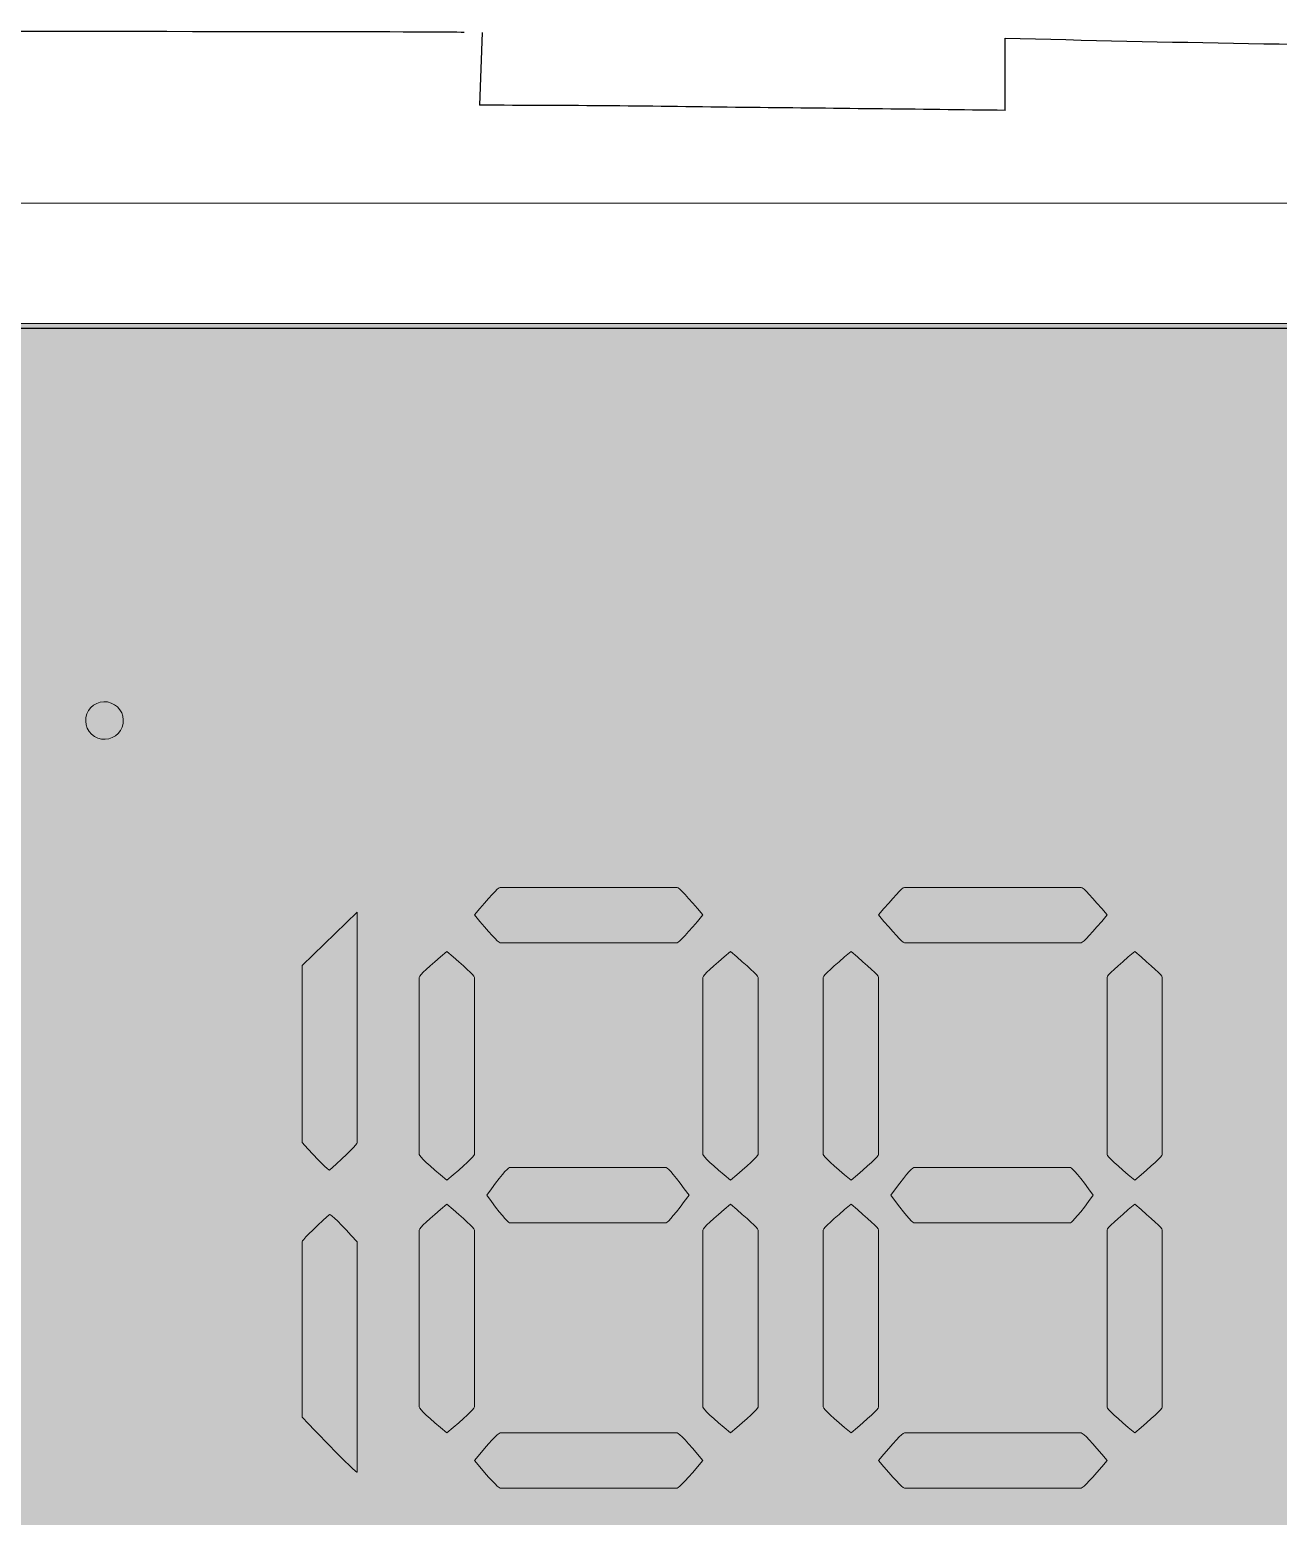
# Model space of a CAD drawing. Header units: millimetres. Extents: x -366 to 289, y -244 to 75.
# Drawn here: x -309.42 to -300.45, y 29.06 to 39.73 of the extents above; entities that cross this region are included whole.
import ezdxf

# ---------------------------------------------------------------- set-up
doc = ezdxf.new("R2010")
doc.units = ezdxf.units.MM
doc.header["$MEASUREMENT"] = 0
doc.layers.add('_U+56FE_U+5C42 1', color=7, linetype='Continuous')

# ---------------------------------------------------------------- blocks, each defined once
blk = doc.blocks.new('block 34')
at = {"layer": '_U+56FE_U+5C42 1', "true_color": 0xffffff}
h = blk.add_hatch(color=7, dxfattribs=at)
h.dxf.hatch_style = 2
h.paths.add_polyline_path([(-342.466, 37.619), (-277.225, 37.619), (-277.225, -16.659), (-342.466, -16.659)])
at = {"layer": '_U+56FE_U+5C42 1', "lineweight": 0}
for points in [[(-342.466, 37.619), (-277.225, 37.619), (-277.225, -16.659), (-342.466, -16.659), (-342.466, 37.619)], [(-342.43, -16.623), (-277.261, -16.623), (-277.261, 37.583), (-342.43, 37.583), (-342.43, -16.623)]]:
    blk.add_lwpolyline(points, dxfattribs=at)
at = {"layer": '_U+56FE_U+5C42 1', "color": 1, "lineweight": 25, "true_color": 0xff1515}
blk.add_open_spline([(-338.836, 37.583), (-338.836, 37.583), (-281.287, 37.583), (-281.287, 37.583), (-279.063, 37.583), (-277.261, 35.781), (-277.261, 33.557), (-277.261, 33.557), (-277.261, -12.597), (-277.261, -12.597), (-277.261, -14.82), (-279.063, -16.623), (-281.287, -16.623), (-281.287, -16.623), (-298.683, -16.623), (-298.683, -16.623), (-298.683, -16.623), (-298.683, -7.025), (-298.683, -7.025), (-298.683, -7.025), (-309.671, -7.025), (-309.671, -7.025), (-309.671, -7.025), (-309.671, -16.623), (-309.671, -16.623), (-309.671, -16.623), (-338.404, -16.623), (-338.404, -16.623), (-340.628, -16.623), (-342.43, -14.82), (-342.43, -12.597), (-342.43, -12.597), (-342.43, 33.988), (-342.43, 33.988), (-342.43, 35.974), (-340.821, 37.583), (-338.836, 37.583)], degree=3, knots=[0, 0, 0, 0, 1, 1, 1, 2, 2, 2, 3, 3, 3, 4, 4, 4, 5, 5, 5, 6, 6, 6, 7, 7, 7, 8, 8, 8, 9, 9, 9, 10, 10, 10, 11, 11, 11, 12, 12, 12, 12], dxfattribs=at)
blk = doc.blocks.new('block 33')
at = {"layer": '_U+56FE_U+5C42 1', "lineweight": 0}
blk.add_lwpolyline([(-343.329, -17.521), (-276.362, -17.521), (-276.362, 38.482), (-343.329, 38.482), (-343.329, -17.521)], dxfattribs=at)
at = {"layer": '_U+56FE_U+5C42 1'}
blk.add_blockref('block 34', (0, 0), dxfattribs=at)
blk = doc.blocks.new('block 32')
at = {"layer": '_U+56FE_U+5C42 1'}
blk.add_blockref('block 33', (0, 0), dxfattribs=at)
blk = doc.blocks.new('block 31')
at = {"layer": '_U+56FE_U+5C42 1', "lineweight": 0}
blk.add_open_spline([(-338.836, 37.583), (-338.836, 37.583), (-281.287, 37.583), (-281.287, 37.583), (-279.063, 37.583), (-277.261, 35.781), (-277.261, 33.557), (-277.261, 33.557), (-277.261, -12.597), (-277.261, -12.597), (-277.261, -14.82), (-279.063, -16.623), (-281.287, -16.623), (-281.287, -16.623), (-298.683, -16.623), (-298.683, -16.623), (-298.683, -16.623), (-298.683, -7.025), (-298.683, -7.025), (-298.683, -7.025), (-309.671, -7.025), (-309.671, -7.025), (-309.671, -7.025), (-309.671, -16.623), (-309.671, -16.623), (-309.671, -16.623), (-338.404, -16.623), (-338.404, -16.623), (-340.628, -16.623), (-342.43, -14.82), (-342.43, -12.597), (-342.43, -12.597), (-342.43, 33.988), (-342.43, 33.988), (-342.43, 35.974), (-340.821, 37.583), (-338.836, 37.583)], degree=3, knots=[0, 0, 0, 0, 1, 1, 1, 2, 2, 2, 3, 3, 3, 4, 4, 4, 5, 5, 5, 6, 6, 6, 7, 7, 7, 8, 8, 8, 9, 9, 9, 10, 10, 10, 11, 11, 11, 12, 12, 12, 12], dxfattribs=at)
at = {"layer": '_U+56FE_U+5C42 1'}
blk.add_blockref('block 32', (0, 0), dxfattribs=at)
blk = doc.blocks.new('block 30')
at = {"layer": '_U+56FE_U+5C42 1'}
blk.add_blockref('block 31', (0, 0), dxfattribs=at)
blk = doc.blocks.new('block 41')
at = {"layer": '_U+56FE_U+5C42 1', "color": 7, "lineweight": 25, "true_color": 0xffffff}
blk.add_open_spline([(-302.413, 39.147), (-303.039, 39.155), (-303.665, 39.162), (-304.29, 39.168)], degree=3, dxfattribs=at)
blk = doc.blocks.new('block 42')
at = {"layer": '_U+56FE_U+5C42 1', "color": 7, "lineweight": 25, "true_color": 0xffffff}
blk.add_open_spline([(-304.29, 39.168), (-304.923, 39.178), (-305.555, 39.183), (-306.187, 39.184)], degree=3, dxfattribs=at)
blk = doc.blocks.new('block 43')
at = {"layer": '_U+56FE_U+5C42 1', "color": 7, "lineweight": 25, "true_color": 0xffffff}
blk.add_open_spline([(-302.413, 39.147), (-302.413, 39.32), (-302.413, 39.492), (-302.414, 39.665)], degree=3, dxfattribs=at)
blk = doc.blocks.new('block 46')
at = {"layer": '_U+56FE_U+5C42 1', "color": 7, "lineweight": 25, "true_color": 0xffffff}
blk.add_lwpolyline([(-306.169, 39.705), (-306.187, 39.184)], dxfattribs=at)
blk = doc.blocks.new('block 47')
at = {"layer": '_U+56FE_U+5C42 1', "color": 7, "lineweight": 25, "true_color": 0xffffff}
blk.add_open_spline([(-302.414, 39.665), (-301.249, 39.637), (-300.083, 39.612), (-298.918, 39.607), (-297.903, 39.603), (-296.889, 39.614), (-295.874, 39.612), (-294.939, 39.61), (-294.005, 39.598), (-293.07, 39.597), (-292.234, 39.595), (-291.399, 39.603), (-290.563, 39.615), (-289.808, 39.626), (-289.053, 39.641), (-288.298, 39.654), (-287.518, 39.668), (-286.739, 39.679), (-285.96, 39.688), (-285.321, 39.695), (-284.683, 39.7), (-284.045, 39.679), (-283.501, 39.661), (-282.956, 39.623), (-282.415, 39.559), (-281.836, 39.49), (-281.259, 39.391), (-280.692, 39.253), (-280.194, 39.132), (-279.704, 38.981), (-279.229, 38.789), (-278.801, 38.616), (-278.386, 38.409), (-278, 38.157), (-277.644, 37.924), (-277.312, 37.653), (-277.02, 37.345), (-276.735, 37.045), (-276.487, 36.71), (-276.284, 36.349), (-276.078, 35.98), (-275.919, 35.585), (-275.81, 35.177), (-275.69, 34.734), (-275.629, 34.277), (-275.602, 33.819), (-275.573, 33.337), (-275.583, 32.854), (-275.585, 32.372), (-275.588, 31.862), (-275.581, 31.353), (-275.577, 30.843), (-275.573, 30.371), (-275.571, 29.899), (-275.568, 29.426), (-275.566, 29.025), (-275.564, 28.624), (-275.562, 28.222), (-275.56, 27.753), (-275.558, 27.283), (-275.556, 26.814), (-275.553, 26.214), (-275.55, 25.615), (-275.548, 25.015), (-275.546, 24.195), (-275.543, 23.375), (-275.542, 22.556), (-275.54, 21.448), (-275.539, 20.34), (-275.538, 19.233), (-275.537, 17.92), (-275.536, 16.607), (-275.535, 15.294), (-275.534, 14.163), (-275.534, 13.032), (-275.533, 11.901), (-275.533, 10.686), (-275.533, 9.471), (-275.533, 8.256), (-275.534, 7.059), (-275.535, 5.862), (-275.536, 4.665), (-275.537, 3.417), (-275.538, 2.168), (-275.54, 0.919), (-275.541, -0.103), (-275.543, -1.125), (-275.544, -2.147), (-275.546, -2.969), (-275.546, -3.791), (-275.548, -4.614), (-275.55, -5.466), (-275.553, -6.319), (-275.55, -7.172), (-275.548, -7.839), (-275.542, -8.506), (-275.564, -9.174), (-275.583, -9.776), (-275.625, -10.378), (-275.705, -10.975), (-275.78, -11.54), (-275.888, -12.101), (-276.037, -12.652), (-276.173, -13.159), (-276.343, -13.656), (-276.558, -14.135), (-276.759, -14.583), (-276.999, -15.015), (-277.28, -15.419), (-277.564, -15.828), (-277.89, -16.208), (-278.253, -16.549), (-278.63, -16.902), (-279.048, -17.213), (-279.495, -17.474), (-279.953, -17.742), (-280.441, -17.958), (-280.944, -18.128), (-281.488, -18.312), (-282.05, -18.441), (-282.618, -18.528), (-283.202, -18.617), (-283.791, -18.661), (-284.381, -18.679), (-285.008, -18.698), (-285.636, -18.688), (-286.263, -18.685), (-286.908, -18.681), (-287.552, -18.684), (-288.197, -18.684), (-288.79, -18.685), (-289.384, -18.683), (-289.977, -18.68), (-290.659, -18.678), (-291.342, -18.675), (-292.024, -18.671), (-292.686, -18.668), (-293.349, -18.665), (-294.011, -18.663), (-294.74, -18.66), (-295.469, -18.659), (-296.198, -18.659), (-296.945, -18.659), (-297.692, -18.661), (-298.439, -18.662), (-299.271, -18.662), (-300.102, -18.662), (-300.934, -18.665), (-302.084, -18.668), (-303.233, -18.676), (-304.382, -18.683)], degree=3, knots=[0, 0, 0, 0, 1, 1, 1, 2, 2, 2, 3, 3, 3, 4, 4, 4, 5, 5, 5, 6, 6, 6, 7, 7, 7, 8, 8, 8, 9, 9, 9, 10, 10, 10, 11, 11, 11, 12, 12, 12, 13, 13, 13, 14, 14, 14, 15, 15, 15, 16, 16, 16, 17, 17, 17, 18, 18, 18, 19, 19, 19, 20, 20, 20, 21, 21, 21, 22, 22, 22, 23, 23, 23, 24, 24, 24, 25, 25, 25, 26, 26, 26, 27, 27, 27, 28, 28, 28, 29, 29, 29, 30, 30, 30, 31, 31, 31, 32, 32, 32, 33, 33, 33, 34, 34, 34, 35, 35, 35, 36, 36, 36, 37, 37, 37, 38, 38, 38, 39, 39, 39, 40, 40, 40, 41, 41, 41, 42, 42, 42, 43, 43, 43, 44, 44, 44, 45, 45, 45, 46, 46, 46, 47, 47, 47, 48, 48, 48, 49, 49, 49, 50, 50, 50, 50], dxfattribs=at)
blk = doc.blocks.new('block 48')
at = {"layer": '_U+56FE_U+5C42 1', "color": 7, "lineweight": 25, "true_color": 0xffffff}
blk.add_open_spline([(-344.153, 0.611), (-344.156, 2.089), (-344.158, 3.567), (-344.158, 5.044), (-344.158, 6.538), (-344.157, 8.033), (-344.156, 9.527), (-344.155, 10.827), (-344.153, 12.128), (-344.152, 13.428), (-344.151, 14.677), (-344.149, 15.926), (-344.148, 17.174), (-344.147, 18.299), (-344.146, 19.424), (-344.146, 20.549), (-344.146, 21.561), (-344.147, 22.572), (-344.146, 23.584), (-344.145, 24.594), (-344.142, 25.605), (-344.116, 26.615), (-344.096, 27.411), (-344.062, 28.206), (-344.003, 29), (-343.949, 29.713), (-343.875, 30.424), (-343.774, 31.132), (-343.685, 31.75), (-343.577, 32.365), (-343.437, 32.974), (-343.305, 33.545), (-343.146, 34.11), (-342.944, 34.66), (-342.767, 35.144), (-342.557, 35.615), (-342.305, 36.064), (-342.076, 36.471), (-341.814, 36.858), (-341.513, 37.214), (-341.226, 37.555), (-340.903, 37.866), (-340.549, 38.136), (-340.166, 38.428), (-339.746, 38.671), (-339.307, 38.869), (-338.823, 39.087), (-338.316, 39.251), (-337.8, 39.374), (-337.211, 39.513), (-336.611, 39.6), (-336.009, 39.652), (-335.334, 39.71), (-306.974, 39.726), (-306.297, 39.709)], degree=3, knots=[0, 0, 0, 0, 1, 1, 1, 2, 2, 2, 3, 3, 3, 4, 4, 4, 5, 5, 5, 6, 6, 6, 7, 7, 7, 8, 8, 8, 9, 9, 9, 10, 10, 10, 11, 11, 11, 12, 12, 12, 13, 13, 13, 14, 14, 14, 15, 15, 15, 16, 16, 16, 17, 17, 17, 18, 18, 18, 18], dxfattribs=at)
blk = doc.blocks.new('block 38')
at = {"layer": '_U+56FE_U+5C42 1'}
for name in ['block 48', 'block 46', 'block 47', 'block 43', 'block 42', 'block 41']:
    blk.add_blockref(name, (0, 0), dxfattribs=at)
blk = doc.blocks.new('block 36')
at = {"layer": '_U+56FE_U+5C42 1'}
blk.add_blockref('block 38', (0, 0), dxfattribs=at)
blk = doc.blocks.new('block 487')
at = {"layer": '_U+56FE_U+5C42 1', "lineweight": 0}
for points in [[(-311.924, 34.782), (-312.038, 34.825), (-312.096, 34.953), (-312.052, 35.067), (-312.009, 35.182), (-311.881, 35.239), (-311.766, 35.196), (-311.652, 35.152), (-311.594, 35.024), (-311.638, 34.91), (-311.681, 34.795), (-311.809, 34.738), (-311.924, 34.782)], [(-308.927, 34.643), (-308.997, 34.67), (-309.032, 34.747), (-309.005, 34.817), (-308.979, 34.887), (-308.901, 34.922), (-308.831, 34.895), (-308.761, 34.869), (-308.726, 34.791), (-308.753, 34.721), (-308.779, 34.652), (-308.857, 34.617), (-308.927, 34.643)], [(-311.259, 33.529), (-311.329, 33.555), (-311.364, 33.633), (-311.337, 33.703), (-311.31, 33.773), (-311.232, 33.808), (-311.163, 33.781), (-311.093, 33.755), (-311.058, 33.677), (-311.085, 33.607), (-311.111, 33.537), (-311.189, 33.502), (-311.259, 33.529)], [(-310.771, 32.063), (-310.885, 32.106), (-310.942, 32.234), (-310.899, 32.348), (-310.855, 32.463), (-310.728, 32.52), (-310.613, 32.477), (-310.499, 32.433), (-310.441, 32.305), (-310.485, 32.191), (-310.528, 32.076), (-310.656, 32.019), (-310.771, 32.063)], [(-312.365, 31.785), (-312.48, 31.828), (-312.537, 31.956), (-312.494, 32.071), (-312.45, 32.185), (-312.322, 32.242), (-312.208, 32.199), (-312.094, 32.155), (-312.036, 32.028), (-312.08, 31.913), (-312.123, 31.799), (-312.251, 31.741), (-312.365, 31.785)], [(-314.355, 31.621), (-314.455, 31.659), (-314.505, 31.771), (-314.467, 31.871), (-314.429, 31.971), (-314.317, 32.021), (-314.217, 31.983), (-314.117, 31.945), (-314.067, 31.833), (-314.105, 31.733), (-314.143, 31.633), (-314.255, 31.583), (-314.355, 31.621)], [(-313.657, 29.856), (-313.772, 29.9), (-313.829, 30.028), (-313.786, 30.142), (-313.742, 30.256), (-313.614, 30.314), (-313.5, 30.27), (-313.386, 30.227), (-313.328, 30.099), (-313.372, 29.985), (-313.415, 29.87), (-313.543, 29.813), (-313.657, 29.856)], [(-315.037, 29.1), (-315.13, 29.136), (-315.177, 29.24), (-315.142, 29.333), (-315.106, 29.426), (-315.002, 29.472), (-314.909, 29.437), (-314.816, 29.402), (-314.77, 29.298), (-314.805, 29.205), (-314.84, 29.112), (-314.944, 29.065), (-315.037, 29.1)], [(-314.202, 27.993), (-314.272, 28.02), (-314.307, 28.098), (-314.28, 28.167), (-314.254, 28.237), (-314.176, 28.272), (-314.106, 28.245), (-314.036, 28.219), (-314.001, 28.141), (-314.028, 28.071), (-314.054, 28.002), (-314.132, 27.967), (-314.202, 27.993)], [(-315.436, 26.338), (-315.588, 26.396), (-315.664, 26.566), (-315.606, 26.717), (-315.549, 26.869), (-315.379, 26.945), (-315.228, 26.887), (-315.076, 26.829), (-315, 26.66), (-315.058, 26.508), (-315.115, 26.357), (-315.285, 26.281), (-315.436, 26.338)]]:
    blk.add_open_spline(points, degree=3, knots=[0, 0, 0, 0, 1, 1, 1, 2, 2, 2, 3, 3, 3, 4, 4, 4, 4], dxfattribs=at)
blk = doc.blocks.new('block 504')
at = {"layer": '_U+56FE_U+5C42 1', "lineweight": 0}
for points, knots in [([(-306.039, 33.572), (-306.039, 33.572), (-304.769, 33.572), (-304.769, 33.572), (-304.754, 33.57), (-304.692, 33.504), (-304.584, 33.374), (-304.692, 33.244), (-304.754, 33.178), (-304.769, 33.175), (-304.769, 33.175), (-306.039, 33.175), (-306.039, 33.175), (-306.054, 33.178), (-306.116, 33.244), (-306.224, 33.374), (-306.116, 33.504), (-306.054, 33.57), (-306.039, 33.572)], [0, 0, 0, 0, 1, 1, 1, 2, 2, 2, 3, 3, 3, 4, 4, 4, 5, 5, 5, 6, 6, 6, 6]), ([(-303.137, 33.572), (-303.137, 33.572), (-301.868, 33.572), (-301.868, 33.572), (-301.852, 33.57), (-301.791, 33.504), (-301.682, 33.374), (-301.791, 33.244), (-301.852, 33.178), (-301.868, 33.175), (-301.868, 33.175), (-303.137, 33.175), (-303.137, 33.175), (-303.152, 33.178), (-303.214, 33.244), (-303.322, 33.374), (-303.214, 33.504), (-303.152, 33.57), (-303.137, 33.572)], [0, 0, 0, 0, 1, 1, 1, 2, 2, 2, 3, 3, 3, 4, 4, 4, 5, 5, 5, 6, 6, 6, 6]), ([(-307.064, 33.394), (-307.064, 33.394), (-307.064, 31.742), (-307.064, 31.742), (-307.064, 31.731), (-307.13, 31.664), (-307.263, 31.543), (-307.274, 31.543), (-307.34, 31.609), (-307.461, 31.742), (-307.461, 31.742), (-307.461, 33.011), (-307.461, 33.011), (-307.461, 33.011), (-307.064, 33.394), (-307.064, 33.394)], [0, 0, 0, 0, 1, 1, 1, 2, 2, 2, 3, 3, 3, 4, 4, 4, 5, 5, 5, 5]), ([(-306.422, 33.111), (-306.292, 33.003), (-306.226, 32.941), (-306.224, 32.926), (-306.224, 32.926), (-306.224, 31.656), (-306.224, 31.656), (-306.226, 31.641), (-306.292, 31.579), (-306.422, 31.471), (-306.552, 31.579), (-306.618, 31.641), (-306.62, 31.656), (-306.62, 31.656), (-306.62, 32.926), (-306.62, 32.926), (-306.618, 32.941), (-306.552, 33.003), (-306.422, 33.111)], [0, 0, 0, 0, 1, 1, 1, 2, 2, 2, 3, 3, 3, 4, 4, 4, 5, 5, 5, 6, 6, 6, 6]), ([(-304.386, 33.111), (-304.256, 33.003), (-304.19, 32.941), (-304.187, 32.926), (-304.187, 32.926), (-304.187, 31.656), (-304.187, 31.656), (-304.19, 31.641), (-304.256, 31.579), (-304.386, 31.471), (-304.516, 31.579), (-304.582, 31.641), (-304.584, 31.656), (-304.584, 31.656), (-304.584, 32.926), (-304.584, 32.926), (-304.582, 32.941), (-304.516, 33.003), (-304.386, 33.111)], [0, 0, 0, 0, 1, 1, 1, 2, 2, 2, 3, 3, 3, 4, 4, 4, 5, 5, 5, 6, 6, 6, 6]), ([(-303.52, 33.111), (-303.39, 33.003), (-303.324, 32.941), (-303.322, 32.926), (-303.322, 32.926), (-303.322, 31.656), (-303.322, 31.656), (-303.324, 31.641), (-303.39, 31.579), (-303.52, 31.471), (-303.651, 31.579), (-303.717, 31.641), (-303.719, 31.656), (-303.719, 31.656), (-303.719, 32.926), (-303.719, 32.926), (-303.717, 32.941), (-303.651, 33.003), (-303.52, 33.111)], [0, 0, 0, 0, 1, 1, 1, 2, 2, 2, 3, 3, 3, 4, 4, 4, 5, 5, 5, 6, 6, 6, 6]), ([(-301.484, 33.111), (-301.354, 33.003), (-301.288, 32.941), (-301.286, 32.926), (-301.286, 32.926), (-301.286, 31.656), (-301.286, 31.656), (-301.288, 31.641), (-301.354, 31.579), (-301.484, 31.471), (-301.614, 31.579), (-301.68, 31.641), (-301.682, 31.656), (-301.682, 31.656), (-301.682, 32.926), (-301.682, 32.926), (-301.68, 32.941), (-301.614, 33.003), (-301.484, 33.111)], [0, 0, 0, 0, 1, 1, 1, 2, 2, 2, 3, 3, 3, 4, 4, 4, 5, 5, 5, 6, 6, 6, 6]), ([(-305.971, 31.562), (-305.971, 31.562), (-304.847, 31.562), (-304.847, 31.562), (-304.833, 31.56), (-304.779, 31.494), (-304.683, 31.364), (-304.779, 31.234), (-304.833, 31.168), (-304.847, 31.166), (-304.847, 31.166), (-305.971, 31.166), (-305.971, 31.166), (-305.985, 31.168), (-306.04, 31.234), (-306.135, 31.364), (-306.04, 31.494), (-305.985, 31.56), (-305.971, 31.562)], [0, 0, 0, 0, 1, 1, 1, 2, 2, 2, 3, 3, 3, 4, 4, 4, 5, 5, 5, 6, 6, 6, 6]), ([(-303.07, 31.562), (-303.07, 31.562), (-301.945, 31.562), (-301.945, 31.562), (-301.932, 31.56), (-301.877, 31.494), (-301.781, 31.364), (-301.877, 31.234), (-301.932, 31.168), (-301.945, 31.166), (-301.945, 31.166), (-303.07, 31.166), (-303.07, 31.166), (-303.083, 31.168), (-303.138, 31.234), (-303.234, 31.364), (-303.138, 31.494), (-303.083, 31.56), (-303.07, 31.562)], [0, 0, 0, 0, 1, 1, 1, 2, 2, 2, 3, 3, 3, 4, 4, 4, 5, 5, 5, 6, 6, 6, 6]), ([(-306.422, 31.298), (-306.292, 31.19), (-306.226, 31.128), (-306.224, 31.113), (-306.224, 31.113), (-306.224, 29.844), (-306.224, 29.844), (-306.226, 29.828), (-306.292, 29.766), (-306.422, 29.658), (-306.552, 29.766), (-306.618, 29.828), (-306.62, 29.844), (-306.62, 29.844), (-306.62, 31.113), (-306.62, 31.113), (-306.618, 31.128), (-306.552, 31.19), (-306.422, 31.298)], [0, 0, 0, 0, 1, 1, 1, 2, 2, 2, 3, 3, 3, 4, 4, 4, 5, 5, 5, 6, 6, 6, 6]), ([(-304.386, 31.298), (-304.256, 31.19), (-304.19, 31.128), (-304.187, 31.113), (-304.187, 31.113), (-304.187, 29.843), (-304.187, 29.843), (-304.19, 29.828), (-304.256, 29.766), (-304.386, 29.658), (-304.516, 29.766), (-304.582, 29.828), (-304.584, 29.843), (-304.584, 29.843), (-304.584, 31.113), (-304.584, 31.113), (-304.582, 31.128), (-304.516, 31.19), (-304.386, 31.298)], [0, 0, 0, 0, 1, 1, 1, 2, 2, 2, 3, 3, 3, 4, 4, 4, 5, 5, 5, 6, 6, 6, 6]), ([(-303.52, 31.298), (-303.39, 31.19), (-303.324, 31.128), (-303.322, 31.113), (-303.322, 31.113), (-303.322, 29.844), (-303.322, 29.844), (-303.324, 29.828), (-303.39, 29.766), (-303.52, 29.658), (-303.651, 29.766), (-303.717, 29.828), (-303.719, 29.844), (-303.719, 29.844), (-303.719, 31.113), (-303.719, 31.113), (-303.717, 31.128), (-303.651, 31.19), (-303.52, 31.298)], [0, 0, 0, 0, 1, 1, 1, 2, 2, 2, 3, 3, 3, 4, 4, 4, 5, 5, 5, 6, 6, 6, 6]), ([(-301.484, 31.298), (-301.354, 31.19), (-301.288, 31.128), (-301.286, 31.113), (-301.286, 31.113), (-301.286, 29.843), (-301.286, 29.843), (-301.288, 29.828), (-301.354, 29.766), (-301.484, 29.658), (-301.614, 29.766), (-301.68, 29.828), (-301.682, 29.843), (-301.682, 29.843), (-301.682, 31.113), (-301.682, 31.113), (-301.68, 31.128), (-301.614, 31.19), (-301.484, 31.298)], [0, 0, 0, 0, 1, 1, 1, 2, 2, 2, 3, 3, 3, 4, 4, 4, 5, 5, 5, 6, 6, 6, 6]), ([(-307.263, 31.226), (-307.252, 31.226), (-307.186, 31.16), (-307.064, 31.028), (-307.064, 31.028), (-307.064, 29.375), (-307.064, 29.375), (-307.075, 29.375), (-307.208, 29.507), (-307.461, 29.771), (-307.461, 29.771), (-307.461, 31.028), (-307.461, 31.028), (-307.461, 31.039), (-307.395, 31.105), (-307.263, 31.226)], [0, 0, 0, 0, 1, 1, 1, 2, 2, 2, 3, 3, 3, 4, 4, 4, 5, 5, 5, 5]), ([(-306.039, 29.658), (-306.039, 29.658), (-304.769, 29.658), (-304.769, 29.658), (-304.754, 29.656), (-304.692, 29.59), (-304.584, 29.46), (-304.692, 29.33), (-304.754, 29.264), (-304.769, 29.262), (-304.769, 29.262), (-306.039, 29.262), (-306.039, 29.262), (-306.054, 29.264), (-306.116, 29.33), (-306.224, 29.46), (-306.116, 29.59), (-306.054, 29.656), (-306.039, 29.658)], [0, 0, 0, 0, 1, 1, 1, 2, 2, 2, 3, 3, 3, 4, 4, 4, 5, 5, 5, 6, 6, 6, 6]), ([(-303.137, 29.658), (-303.137, 29.658), (-301.868, 29.658), (-301.868, 29.658), (-301.852, 29.656), (-301.791, 29.59), (-301.682, 29.46), (-301.791, 29.33), (-301.852, 29.264), (-301.868, 29.262), (-301.868, 29.262), (-303.137, 29.262), (-303.137, 29.262), (-303.152, 29.264), (-303.214, 29.33), (-303.322, 29.46), (-303.214, 29.59), (-303.152, 29.656), (-303.137, 29.658)], [0, 0, 0, 0, 1, 1, 1, 2, 2, 2, 3, 3, 3, 4, 4, 4, 5, 5, 5, 6, 6, 6, 6])]:
    blk.add_open_spline(points, degree=3, knots=knots, dxfattribs=at)
blk = doc.blocks.new('block 350')
at = {"layer": '_U+56FE_U+5C42 1'}
for name in ['block 487', 'block 504']:
    blk.add_blockref(name, (0, 0), dxfattribs=at)

msp = doc.modelspace()

# ---------------------------------------------------------------- block references
at = {"layer": '_U+56FE_U+5C42 1'}
for name in ['block 36', 'block 30', 'block 350']:
    msp.add_blockref(name, (0, 0), dxfattribs=at)

doc.saveas('drawing.dxf')
